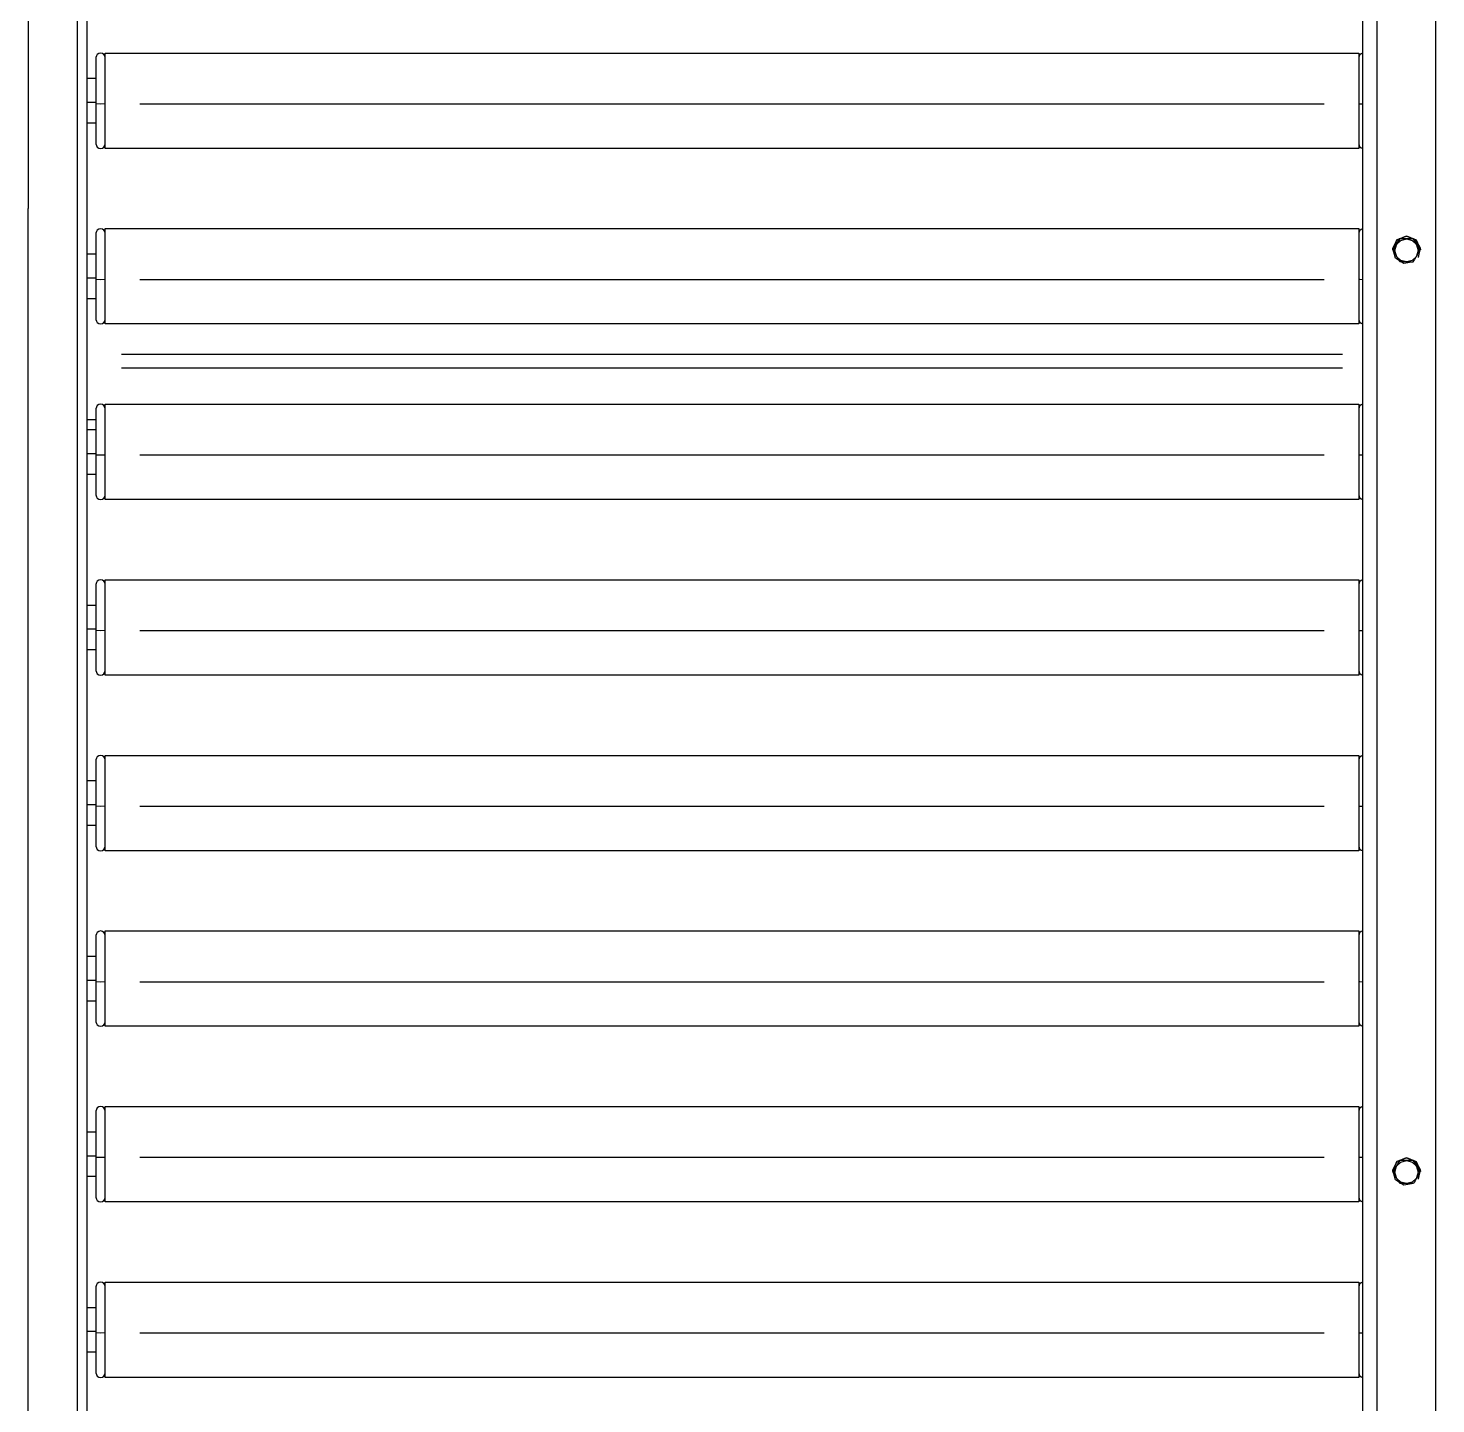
# Model space of a CAD drawing. Header units: millimetres. Extents: x -187347 to 135007, y -6415 to 292048.
# Drawn here: x -50511 to -49902, y 24914 to 25509 of the extents above; entities that cross this region are included whole.
import ezdxf

# ---------------------------------------------------------------- set-up
doc = ezdxf.new("R2010")
doc.units = ezdxf.units.MM
doc.header["$LTSCALE"] = 100
doc.layers.add('Layout CAT2', color=6, linetype='Continuous')

msp = doc.modelspace()

# ---------------------------------------------------------------- linework, layer by layer
at = {"layer": 'Layout CAT2', "elevation": -3.45}
for points in [[(-49927.12, 24478.87), (-49910.26, 24462.04), (-49906.72, 24460.57), (-49903.19, 24462.04), (-49901.72, 24465.56), (-49901.72, 25962.27), (-49903.19, 25965.79), (-49906.72, 25967.25), (-49910.26, 25965.79), (-49927.12, 25948.96), (-49927.12, 25947.31), (-49933.47, 25940.97), (-49933.47, 24483.55), (-49927.12, 24477.21), (-49927.12, 25947.31)], [(-50490.1, 25852.29), (-50490.1, 24366.19)], [(-50511.33, 25690.26), (-50511.33, 25431.33)], [(-50485.93, 25548.83), (-50485.93, 25482.07), (-50485.93, 25479.76), (-50485.93, 25477.34), (-50485.93, 25474.96), (-50485.93, 25472.76)], [(-50485.93, 25487.69), (-50481.96, 25487.69)], [(-50485.93, 25477.34), (-50481.96, 25477.34)], [(-50481.96, 25476.76), (-50479.98, 25476.63), (-50477.99, 25476.76)], [(-50462.99, 25476.63), (-49950.07, 25476.63)], [(-49935.06, 25476.76), (-49934.62, 25476.68), (-49933.47, 25476.63)], [(-50485.93, 25472.79), (-50485.93, 25406.07)], [(-50481.96, 25468.25), (-50485.93, 25468.25)], [(-50485.93, 24408.24), (-50485.93, 24366.46), (-50487.15, 24366.27), (-50490.1, 24366.19), (-50511.33, 24366.19), (-50511.33, 25431.33)], [(-49920.42, 25413.39), (-49920.42, 25413.49), (-49918.67, 25417.73), (-49914.42, 25419.48), (-49910.19, 25417.73), (-49908.43, 25413.49), (-49908.43, 25413.39)], [(-49911.38, 25408.23), (-49915.64, 25407.52), (-49919.26, 25409.85), (-49920.39, 25414), (-49918.45, 25417.83), (-49914.42, 25419.38), (-49910.49, 25417.91), (-49908.49, 25414.23), (-49909.38, 25410.14)], [(-49918.72, 25415.68), (-49918.79, 25415.56), (-49918.97, 25415.25), (-49919.15, 25414.95), (-49919.19, 25414.87), (-49919.24, 25414.79), (-49919.28, 25414.72), (-49919.33, 25414.64), (-49919.41, 25414.49), (-49919.5, 25414.34), (-49919.68, 25414.04), (-49919.85, 25413.74), (-49920.03, 25413.45), (-49920.2, 25413.16), (-49920.2, 25413.34), (-49917.31, 25418.33)], [(-49914.5, 25408.14), (-49916.93, 25408.81), (-49918.72, 25410.57), (-49918.79, 25410.69), (-49919.42, 25413.13), (-49918.79, 25415.56)], [(-49917.31, 25418.15), (-49917.4, 25418), (-49917.49, 25417.84), (-49917.57, 25417.69), (-49917.66, 25417.54), (-49917.84, 25417.22), (-49918.01, 25416.92), (-49918.19, 25416.61), (-49918.37, 25416.3), (-49918.54, 25415.99), (-49918.72, 25415.68), (-49916.93, 25417.45), (-49914.5, 25418.12)], [(-49910.06, 25415.56), (-49909.42, 25413.13), (-49910.06, 25410.69), (-49910.13, 25410.57), (-49911.93, 25408.81), (-49914.36, 25408.14), (-49914.5, 25408.14), (-49914.85, 25408.14), (-49915.21, 25408.14), (-49915.56, 25408.14), (-49915.91, 25408.15), (-49916.09, 25408.15), (-49916.27, 25408.15), (-49916.36, 25408.15), (-49916.45, 25408.15), (-49916.53, 25408.16), (-49916.62, 25408.16), (-49916.97, 25408.16), (-49917.31, 25408.17), (-49917.48, 25408.46), (-49917.66, 25408.75), (-49917.83, 25409.05), (-49918.01, 25409.35), (-49918.1, 25409.5), (-49918.19, 25409.65), (-49918.23, 25409.73), (-49918.27, 25409.8), (-49918.32, 25409.88), (-49918.36, 25409.96), (-49918.54, 25410.26), (-49918.72, 25410.57)], [(-49914.36, 25418.12), (-49914.5, 25418.12), (-49914.85, 25418.12), (-49915.21, 25418.12), (-49915.39, 25418.12), (-49915.56, 25418.12), (-49915.65, 25418.12), (-49915.74, 25418.12), (-49915.83, 25418.12), (-49915.92, 25418.13), (-49916.27, 25418.13), (-49916.62, 25418.13), (-49916.97, 25418.14), (-49917.31, 25418.15), (-49917.31, 25418.33), (-49911.54, 25418.33)], [(-49911.54, 25418.15), (-49911.88, 25418.14), (-49912.23, 25418.13), (-49912.32, 25418.13), (-49912.41, 25418.13), (-49912.5, 25418.13), (-49912.58, 25418.13), (-49912.76, 25418.13), (-49912.94, 25418.13), (-49913.29, 25418.12), (-49913.65, 25418.12), (-49914, 25418.12), (-49914.36, 25418.12), (-49911.93, 25417.45), (-49910.13, 25415.68)], [(-50485.93, 25411.66), (-50481.96, 25411.66)], [(-49920.2, 25413.16), (-49920.11, 25413.01), (-49920.03, 25412.85), (-49919.94, 25412.7), (-49919.85, 25412.55), (-49919.67, 25412.24), (-49919.5, 25411.93), (-49919.32, 25411.62), (-49919.14, 25411.31), (-49918.97, 25411.01), (-49918.79, 25410.69)], [(-50485.93, 25406.03), (-50485.93, 25403.72), (-50485.93, 25401.3), (-50485.93, 25398.91), (-50485.93, 25396.72)], [(-50485.93, 25401.3), (-50481.96, 25401.3)], [(-50485.93, 25396.74), (-50485.93, 25330.03)], [(-50481.96, 25400.72), (-50479.98, 25400.59), (-50477.99, 25400.72)], [(-50462.99, 25400.59), (-49950.07, 25400.59)], [(-49935.06, 25400.72), (-49934.62, 25400.63), (-49933.47, 25400.59)], [(-50481.96, 25392.21), (-50485.93, 25392.21)], [(-50470.94, 25368.17), (-49942.13, 25368.17)], [(-50470.94, 25362.29), (-49942.13, 25362.29)], [(-50485.93, 25339.91), (-50481.96, 25339.91)], [(-50485.93, 25335.61), (-50481.96, 25335.61)], [(-50485.93, 25329.99), (-50485.93, 25327.68), (-50485.93, 25325.26), (-50485.93, 25322.88), (-50485.93, 25320.68)], [(-50485.93, 25325.26), (-50481.96, 25325.26)], [(-50481.96, 25324.68), (-50479.98, 25324.55), (-50477.99, 25324.68)], [(-50462.99, 25324.55), (-49950.07, 25324.55)], [(-49935.06, 25324.68), (-49934.62, 25324.6), (-49933.47, 25324.55)], [(-50485.93, 25320.7), (-50485.93, 25253.98)], [(-50481.96, 25316.17), (-50485.93, 25316.17)], [(-50485.93, 25259.58), (-50481.96, 25259.58)], [(-50485.93, 25253.95), (-50485.93, 25251.64), (-50485.93, 25249.22), (-50485.93, 25246.83), (-50485.93, 25244.64)], [(-50485.93, 25249.22), (-50481.96, 25249.22)], [(-50485.93, 25244.66), (-50485.93, 25177.94)], [(-50481.96, 25248.64), (-50479.98, 25248.51), (-50477.99, 25248.64)], [(-50462.99, 25248.51), (-49950.07, 25248.51)], [(-49935.06, 25248.64), (-49934.62, 25248.55), (-49933.47, 25248.51)], [(-50481.96, 25240.13), (-50485.93, 25240.13)], [(-50485.93, 25183.53), (-50481.96, 25183.53)], [(-50485.93, 25177.91), (-50485.93, 25175.6), (-50485.93, 25173.18), (-50485.93, 25170.8), (-50485.93, 25168.6)], [(-50485.93, 25173.18), (-50481.96, 25173.18)], [(-50481.96, 25172.6), (-50479.98, 25172.47), (-50477.99, 25172.6)], [(-50462.99, 25172.47), (-49950.07, 25172.47)], [(-49935.06, 25172.6), (-49934.62, 25172.52), (-49933.47, 25172.47)], [(-50485.93, 25168.62), (-50485.93, 25101.9)], [(-50481.96, 25164.09), (-50485.93, 25164.09)], [(-50485.93, 25107.5), (-50481.96, 25107.5)], [(-50485.93, 25101.87), (-50485.93, 25099.56), (-50485.93, 25097.14), (-50485.93, 25094.76), (-50485.93, 25092.56)], [(-50485.93, 25097.14), (-50481.96, 25097.14)], [(-50485.93, 25092.58), (-50485.93, 25025.86)], [(-50481.96, 25096.56), (-50479.98, 25096.43), (-50477.99, 25096.56)], [(-50462.99, 25096.43), (-49950.07, 25096.43)], [(-49935.06, 25096.56), (-49934.62, 25096.48), (-49933.47, 25096.43)], [(-50481.96, 25088.05), (-50485.93, 25088.05)], [(-50485.93, 25031.46), (-50481.96, 25031.46)], [(-50485.93, 25025.83), (-50485.93, 25023.52), (-50485.93, 25021.1), (-50485.93, 25018.72), (-50485.93, 25016.52)], [(-50485.93, 25021.1), (-50481.96, 25021.1)], [(-50481.96, 25020.52), (-50479.98, 25020.39), (-50477.99, 25020.52)], [(-50462.99, 25020.39), (-49950.07, 25020.39)], [(-49935.06, 25020.52), (-49934.62, 25020.44), (-49933.47, 25020.39)], [(-49920.42, 25014.23), (-49920.42, 25014.34), (-49918.67, 25018.57), (-49914.42, 25020.32), (-49910.19, 25018.57), (-49908.43, 25014.34), (-49908.43, 25014.23)], [(-49914.36, 25018.96), (-49914.5, 25018.96), (-49914.85, 25018.96), (-49915.21, 25018.96), (-49915.39, 25018.96), (-49915.56, 25018.97), (-49915.65, 25018.97), (-49915.74, 25018.97), (-49915.83, 25018.97), (-49915.92, 25018.97), (-49916.27, 25018.97), (-49916.62, 25018.98), (-49916.97, 25018.98), (-49917.31, 25018.99), (-49917.31, 25019.18), (-49911.54, 25019.18)], [(-49911.54, 25018.99), (-49911.88, 25018.98), (-49912.23, 25018.98), (-49912.32, 25018.98), (-49912.41, 25018.97), (-49912.5, 25018.97), (-49912.58, 25018.97), (-49912.76, 25018.97), (-49912.94, 25018.97), (-49913.29, 25018.97), (-49913.65, 25018.96), (-49914, 25018.96), (-49914.36, 25018.96), (-49911.93, 25018.29), (-49910.13, 25016.53)], [(-50485.93, 25016.53), (-50485.93, 24949.81)], [(-50481.96, 25012.01), (-50485.93, 25012.01)], [(-50485.93, 24955.42), (-50481.96, 24955.42)], [(-50485.93, 24949.79), (-50485.93, 24947.48), (-50485.93, 24945.06), (-50485.93, 24942.68), (-50485.93, 24940.49)], [(-50485.93, 24945.06), (-50481.96, 24945.06)], [(-50485.93, 24940.49), (-50485.93, 24873.77)], [(-50481.96, 24944.48), (-50479.98, 24944.35), (-50477.99, 24944.48)], [(-50462.99, 24944.35), (-49950.07, 24944.35)], [(-49935.06, 24944.48), (-49934.62, 24944.4), (-49933.47, 24944.35)], [(-50481.96, 24935.97), (-50485.93, 24935.97)]]:
    msp.add_lwpolyline(points, dxfattribs=at)
for points in [[(-50477.99, 25496.63, 0.999635), (-50481.96, 25496.63), (-50481.96, 25495.09), (-50481.96, 25490.73), (-50481.96, 25484.26), (-50481.96, 25476.76), (-50481.96, 25467.95), (-50481.96, 25461.62), (-50481.96, 25459.32, 0.999635), (-50477.99, 25459.32)], [(-50477.99, 25420.58, 0.999635), (-50481.96, 25420.58), (-50481.96, 25419.04), (-50481.96, 25414.68), (-50481.96, 25408.22), (-50481.96, 25400.72), (-50481.96, 25391.91), (-50481.96, 25385.58), (-50481.96, 25383.28, 0.999635), (-50477.99, 25383.28)], [(-49914.36, 25408.14), (-49914, 25408.14), (-49913.65, 25408.14), (-49913.47, 25408.14), (-49913.29, 25408.14), (-49913.2, 25408.15), (-49913.11, 25408.15), (-49913.02, 25408.15), (-49912.93, 25408.15), (-49912.58, 25408.15), (-49912.23, 25408.16), (-49911.88, 25408.16), (-49911.54, 25408.17, 0.00167), (-49910.06, 25410.69), (-49909.88, 25411.01), (-49909.7, 25411.32), (-49909.66, 25411.39), (-49909.61, 25411.47), (-49909.57, 25411.55), (-49909.52, 25411.63), (-49909.43, 25411.78), (-49909.35, 25411.94), (-49909.17, 25412.24), (-49908.99, 25412.55), (-49908.83, 25412.86), (-49908.65, 25413.16)], [(-50477.99, 25344.55, 0.999635), (-50481.96, 25344.55), (-50481.96, 25343.01), (-50481.96, 25338.65), (-50481.96, 25332.18), (-50481.96, 25324.68), (-50481.96, 25315.87), (-50481.96, 25309.54), (-50481.96, 25307.24, 0.999635), (-50477.99, 25307.24)], [(-50477.99, 25268.5, 0.999635), (-50481.96, 25268.5), (-50481.96, 25266.96), (-50481.96, 25262.6), (-50481.96, 25256.14), (-50481.96, 25248.64), (-50481.96, 25239.83), (-50481.96, 25233.5), (-50481.96, 25231.2, 0.999635), (-50477.99, 25231.2)], [(-50477.99, 25192.47, 0.999635), (-50481.96, 25192.47), (-50481.96, 25190.93), (-50481.96, 25186.57), (-50481.96, 25180.1), (-50481.96, 25172.6), (-50481.96, 25163.79), (-50481.96, 25157.46), (-50481.96, 25155.16, 0.999635), (-50477.99, 25155.16)], [(-50477.99, 25116.42, 0.999635), (-50481.96, 25116.42), (-50481.96, 25114.89), (-50481.96, 25110.52), (-50481.96, 25104.06), (-50481.96, 25096.56), (-50481.96, 25087.75), (-50481.96, 25081.42), (-50481.96, 25079.12, 0.999635), (-50477.99, 25079.12)], [(-50477.99, 25040.39, 0.999635), (-50481.96, 25040.39), (-50481.96, 25038.85), (-50481.96, 25034.49), (-50481.96, 25028.02), (-50481.96, 25020.52), (-50481.96, 25011.71), (-50481.96, 25005.38), (-50481.96, 25003.08, 0.999635), (-50477.99, 25003.08)], [(-49908.65, 25014), (-49908.83, 25013.7), (-49908.99, 25013.39), (-49909.17, 25013.09), (-49909.35, 25012.78), (-49909.43, 25012.63), (-49909.52, 25012.47), (-49909.57, 25012.39), (-49909.61, 25012.32), (-49909.66, 25012.24), (-49909.7, 25012.16), (-49909.88, 25011.84), (-49910.13, 25011.42, -0.004271), (-49911.38, 25009.07), (-49915.64, 25008.37), (-49919.26, 25010.69), (-49920.39, 25014.84), (-49918.45, 25018.68), (-49914.42, 25020.22), (-49910.49, 25018.76), (-49908.49, 25015.08), (-49909.38, 25010.99)], [(-49911.54, 25009.01), (-49911.88, 25009), (-49912.23, 25009), (-49912.58, 25008.99), (-49912.93, 25008.99), (-49913.02, 25008.99), (-49913.11, 25008.99), (-49913.2, 25008.99), (-49913.29, 25008.99), (-49913.47, 25008.99), (-49913.65, 25008.99), (-49914, 25008.98), (-49914.5, 25008.98), (-49916.93, 25009.65), (-49918.72, 25011.42), (-49918.79, 25011.54), (-49919.42, 25013.97), (-49918.72, 25016.53, 0.001546), (-49917.31, 25019.18), (-49920.2, 25014.19), (-49920.2, 25014), (-49920.03, 25014.29), (-49919.85, 25014.59), (-49919.68, 25014.88), (-49919.5, 25015.18), (-49919.41, 25015.33), (-49919.33, 25015.48), (-49919.28, 25015.56), (-49919.24, 25015.63), (-49919.19, 25015.71), (-49919.15, 25015.79), (-49918.97, 25016.1), (-49918.79, 25016.41), (-49918.72, 25016.53), (-49916.93, 25018.29), (-49914.5, 25018.96)], [(-49910.06, 25016.41), (-49909.42, 25013.97), (-49910.06, 25011.54), (-49910.13, 25011.42), (-49911.93, 25009.65), (-49914.36, 25008.98), (-49914.5, 25008.98), (-49914.85, 25008.98), (-49915.21, 25008.98), (-49915.56, 25008.99), (-49915.91, 25008.99), (-49916.09, 25008.99), (-49916.27, 25008.99), (-49916.36, 25009), (-49916.45, 25009), (-49916.53, 25009), (-49916.62, 25009), (-49916.97, 25009), (-49917.31, 25009.01), (-49917.48, 25009.3), (-49917.66, 25009.6), (-49917.83, 25009.89), (-49918.01, 25010.19), (-49918.1, 25010.34), (-49918.19, 25010.49), (-49918.23, 25010.57), (-49918.27, 25010.65), (-49918.32, 25010.72), (-49918.36, 25010.8), (-49918.54, 25011.11), (-49918.72, 25011.42, -0.005892), (-49920.2, 25014)], [(-50477.99, 24964.35, 0.999635), (-50481.96, 24964.35), (-50481.96, 24962.81), (-50481.96, 24958.45), (-50481.96, 24951.98), (-50481.96, 24944.48), (-50481.96, 24935.67), (-50481.96, 24929.34), (-50481.96, 24927.04, 0.999635), (-50477.99, 24927.04)]]:
    msp.add_lwpolyline(points, format="xyb", dxfattribs=at)
for points in [[(-50477.99, 25457.33), (-50477.99, 25459.88), (-50477.99, 25466.89), (-50477.99, 25476.63), (-50477.99, 25484.93), (-50477.99, 25492.08), (-50477.99, 25496.91), (-50477.99, 25498.61), (-49935.06, 25498.61), (-49935.06, 25496.91), (-49935.06, 25492.08), (-49935.06, 25484.93), (-49935.06, 25476.63), (-49935.06, 25466.89), (-49935.06, 25459.88), (-49935.06, 25457.33)], [(-50477.99, 25381.29), (-50477.99, 25383.84), (-50477.99, 25390.84), (-50477.99, 25400.59), (-50477.99, 25408.89), (-50477.99, 25416.04), (-50477.99, 25420.86), (-50477.99, 25422.57), (-49935.06, 25422.57), (-49935.06, 25420.86), (-49935.06, 25416.04), (-49935.06, 25408.89), (-49935.06, 25400.59), (-49935.06, 25390.84), (-49935.06, 25383.84), (-49935.06, 25381.29)], [(-49910.06, 25415.56), (-49910.13, 25415.68), (-49910.31, 25416), (-49910.49, 25416.3), (-49910.53, 25416.38), (-49910.58, 25416.46), (-49910.62, 25416.54), (-49910.67, 25416.61), (-49910.76, 25416.77), (-49910.85, 25416.93), (-49911.02, 25417.23), (-49911.2, 25417.54), (-49911.37, 25417.84), (-49911.54, 25418.15), (-49911.54, 25418.33), (-49908.65, 25413.34), (-49908.65, 25413.16), (-49908.74, 25413.3), (-49908.83, 25413.45), (-49908.92, 25413.6), (-49909, 25413.75), (-49909.17, 25414.05), (-49909.35, 25414.34), (-49909.53, 25414.65), (-49909.7, 25414.95), (-49909.88, 25415.25)], [(-50477.99, 25305.26), (-50477.99, 25307.8), (-50477.99, 25314.81), (-50477.99, 25324.55), (-50477.99, 25332.85), (-50477.99, 25340), (-50477.99, 25344.83), (-50477.99, 25346.53), (-49935.06, 25346.53), (-49935.06, 25344.83), (-49935.06, 25340), (-49935.06, 25332.85), (-49935.06, 25324.55), (-49935.06, 25314.81), (-49935.06, 25307.8), (-49935.06, 25305.26)], [(-50477.99, 25229.21), (-50477.99, 25231.76), (-50477.99, 25238.76), (-50477.99, 25248.51), (-50477.99, 25256.81), (-50477.99, 25263.96), (-50477.99, 25268.78), (-50477.99, 25270.49), (-49935.06, 25270.49), (-49935.06, 25268.78), (-49935.06, 25263.96), (-49935.06, 25256.81), (-49935.06, 25248.51), (-49935.06, 25238.76), (-49935.06, 25231.76), (-49935.06, 25229.21)], [(-50477.99, 25153.18), (-50477.99, 25155.72), (-50477.99, 25162.73), (-50477.99, 25172.47), (-50477.99, 25180.77), (-50477.99, 25187.92), (-50477.99, 25192.75), (-50477.99, 25194.45), (-49935.06, 25194.45), (-49935.06, 25192.75), (-49935.06, 25187.92), (-49935.06, 25180.77), (-49935.06, 25172.47), (-49935.06, 25162.73), (-49935.06, 25155.72), (-49935.06, 25153.18)], [(-50477.99, 25077.13), (-50477.99, 25079.68), (-50477.99, 25086.69), (-50477.99, 25096.43), (-50477.99, 25104.73), (-50477.99, 25111.88), (-50477.99, 25116.71), (-50477.99, 25118.41), (-49935.06, 25118.41), (-49935.06, 25116.71), (-49935.06, 25111.88), (-49935.06, 25104.73), (-49935.06, 25096.43), (-49935.06, 25086.69), (-49935.06, 25079.68), (-49935.06, 25077.13)], [(-50477.99, 25001.1), (-50477.99, 25003.64), (-50477.99, 25010.65), (-50477.99, 25020.39), (-50477.99, 25028.69), (-50477.99, 25035.84), (-50477.99, 25040.67), (-50477.99, 25042.37), (-49935.06, 25042.37), (-49935.06, 25040.67), (-49935.06, 25035.84), (-49935.06, 25028.69), (-49935.06, 25020.39), (-49935.06, 25010.65), (-49935.06, 25003.64), (-49935.06, 25001.1)], [(-49910.06, 25016.41), (-49910.13, 25016.53), (-49910.31, 25016.83), (-49910.49, 25017.15), (-49910.53, 25017.23), (-49910.58, 25017.3), (-49910.62, 25017.38), (-49910.67, 25017.46), (-49910.76, 25017.61), (-49910.85, 25017.77), (-49911.02, 25018.08), (-49911.2, 25018.38), (-49911.37, 25018.69), (-49911.54, 25018.99), (-49911.54, 25019.18), (-49908.65, 25014.19), (-49908.65, 25014), (-49908.74, 25014.15), (-49908.83, 25014.29), (-49908.92, 25014.44), (-49909, 25014.59), (-49909.17, 25014.89), (-49909.35, 25015.19), (-49909.53, 25015.49), (-49909.7, 25015.79), (-49909.88, 25016.1)], [(-50477.99, 24925.05), (-50477.99, 24927.6), (-50477.99, 24934.61), (-50477.99, 24944.35), (-50477.99, 24952.65), (-50477.99, 24959.81), (-50477.99, 24964.63), (-50477.99, 24966.33), (-49935.06, 24966.33), (-49935.06, 24964.63), (-49935.06, 24959.81), (-49935.06, 24952.65), (-49935.06, 24944.35), (-49935.06, 24934.61), (-49935.06, 24927.6), (-49935.06, 24925.05)]]:
    msp.add_lwpolyline(points, close=True, dxfattribs=at)
at = {"layer": 'Layout CAT2'}
for centre, radius, start, end in [((-49933.08, 25496.63, -3.45), 1.98, 101.486, 179.98621), ((-49933.08, 25459.32, -3.45), 1.98, 179.895, 258.48004), ((-49933.07, 25420.58, -3.45), 1.99, 101.62143, 180.00354), ((-49933.08, 25383.27, -3.45), 1.98, 179.91207, 258.61572), ((-49933.08, 25344.55, -3.45), 1.98, 101.486, 179.98621), ((-49933.08, 25307.24, -3.45), 1.98, 179.895, 258.48004), ((-49933.07, 25268.5, -3.45), 1.99, 101.62143, 180.00354), ((-49933.08, 25231.19, -3.45), 1.98, 179.91207, 258.61572), ((-49933.08, 25192.47, -3.45), 1.98, 101.486, 179.98621), ((-49933.08, 25155.16, -3.45), 1.98, 179.895, 258.48004), ((-49933.07, 25116.43, -3.45), 1.99, 101.62143, 180.00354), ((-49933.08, 25079.12, -3.45), 1.98, 179.91207, 258.61572), ((-49933.08, 25040.39, -3.45), 1.98, 101.486, 179.98621), ((-49933.08, 25003.08, -3.45), 1.98, 179.895, 258.48004), ((-49933.07, 24964.35, -3.45), 1.99, 101.62143, 180.00354), ((-49933.08, 24927.04, -3.45), 1.98, 179.91207, 258.61572)]:
    msp.add_arc(centre, radius, start, end, dxfattribs=at)

doc.saveas('drawing.dxf')
